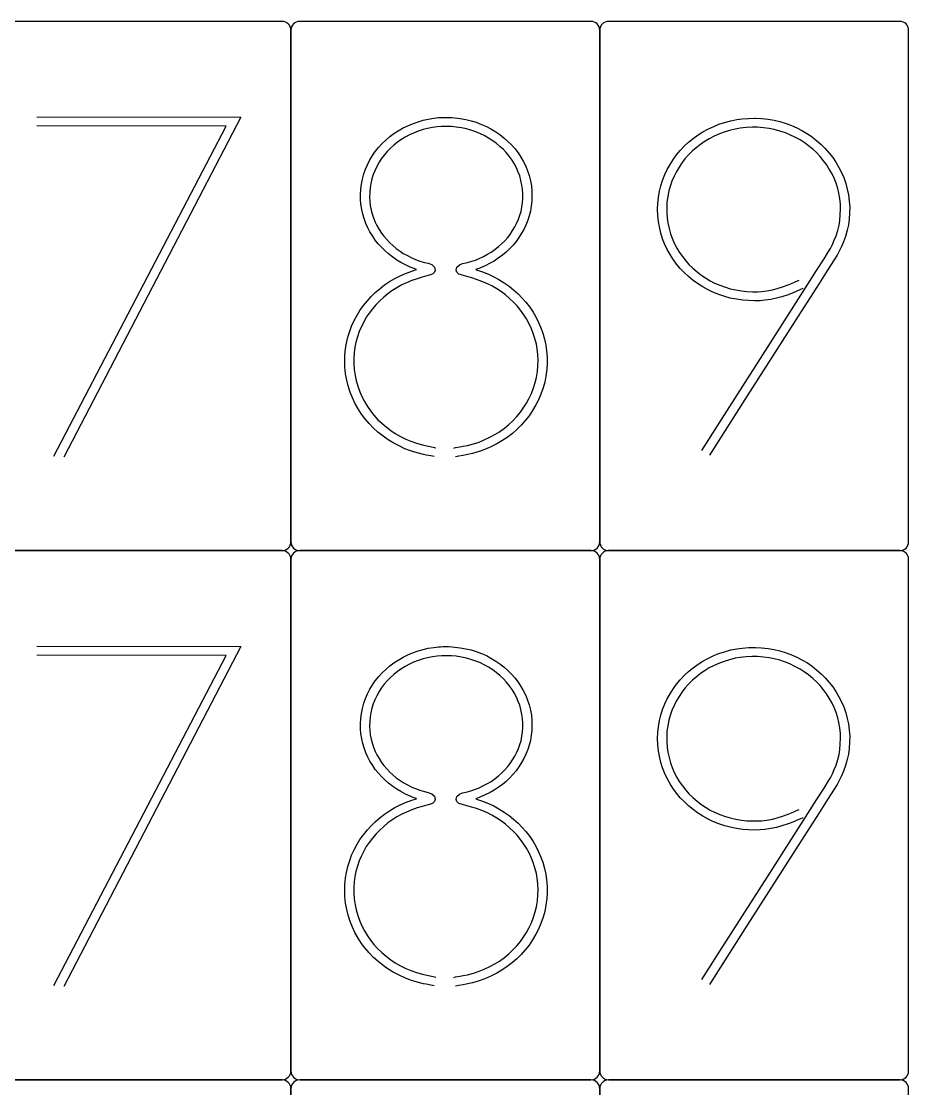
# Model space of a CAD drawing. Header units: millimetres. Extents: x -1 to 349, y -2 to 358.
# Drawn here: x 248.5 to 349, y 237 to 358 of the extents above; entities that cross this region are included whole.
import ezdxf

# ---------------------------------------------------------------- set-up
doc = ezdxf.new("R2010")
doc.units = ezdxf.units.MM

msp = doc.modelspace()

# ---------------------------------------------------------------- linework, layer by layer
for points in [[(278, 358), (245, 358)], [(279, 357), (279, 299)], [(279, 299), (279, 357)], [(313, 358), (280, 358)], [(314, 357), (314, 299)], [(314, 299), (314, 357)], [(348, 358), (315, 358)], [(349, 299), (349, 357)], [(250.22, 347.18), (273.35, 347.13)], [(271.66, 346.11), (250.22, 346.15)], [(252.16, 308.7), (271.66, 346.11)], [(273.35, 347.13), (253.27, 308.6)], [(291.72, 345.91), (292.24, 346.17)], [(292.24, 346.17), (292.78, 346.4)], [(292.78, 346.4), (293.41, 346.62)], [(293.41, 346.62), (293.98, 346.79)], [(293.98, 346.79), (294.55, 346.92)], [(294.55, 346.92), (295.19, 347.02)], [(295.19, 347.02), (295.74, 347.09)], [(296.06, 346.08), (295.59, 346.04)], [(295.74, 347.09), (295.97, 347.1)], [(295.97, 347.1), (296.22, 347.11)], [(296.63, 346.08), (296.06, 346.08)], [(296.22, 347.11), (296.49, 347.11)], [(296.49, 347.11), (296.87, 347.11)], [(297.22, 346.07), (296.63, 346.08)], [(296.87, 347.11), (297.24, 347.1)], [(297.73, 346.02), (297.22, 346.07)], [(297.24, 347.1), (297.57, 347.07)], [(297.57, 347.07), (298.17, 346.99)], [(298.17, 346.99), (298.84, 346.87)], [(298.84, 346.87), (299.43, 346.74)], [(299.43, 346.74), (300, 346.56)], [(300, 346.56), (300.61, 346.32)], [(300.61, 346.32), (301.15, 346.09)], [(301.15, 346.09), (301.66, 345.82)], [(326.26, 345.78), (326.91, 346.09)], [(326.91, 346.09), (327.51, 346.34)], [(327.51, 346.34), (328.15, 346.54)], [(328.15, 346.54), (328.87, 346.73)], [(328.87, 346.73), (329.52, 346.87)], [(329.52, 346.87), (330.15, 346.95)], [(330.15, 346.95), (330.85, 347)], [(330.85, 347), (331.52, 347.03)], [(331.52, 347.03), (331.56, 347.03)], [(331.56, 347.03), (331.61, 347.03)], [(331.61, 347.03), (331.65, 347.02)], [(331.65, 347.02), (332.33, 346.99)], [(332.33, 346.99), (333.08, 346.9)], [(333.08, 346.9), (333.75, 346.79)], [(333.75, 346.79), (334.4, 346.63)], [(334.4, 346.63), (335.11, 346.42)], [(335.11, 346.42), (335.73, 346.19)], [(335.73, 346.19), (336.32, 345.93)], [(289.75, 344.53), (290.23, 344.94)], [(290.23, 344.94), (290.68, 345.28)], [(290.68, 345.28), (291.16, 345.59)], [(291.16, 345.59), (291.72, 345.91)], [(291.95, 344.86), (291.47, 344.57)], [(292.45, 345.13), (291.95, 344.86)], [(292.89, 345.34), (292.45, 345.13)], [(293.43, 345.54), (292.89, 345.34)], [(293.99, 345.72), (293.43, 345.54)], [(294.47, 345.85), (293.99, 345.72)], [(295.04, 345.96), (294.47, 345.85)], [(295.59, 346.04), (295.04, 345.96)], [(298.33, 345.93), (297.73, 346.02)], [(298.91, 345.81), (298.33, 345.93)], [(299.4, 345.67), (298.91, 345.81)], [(299.95, 345.48), (299.4, 345.67)], [(300.48, 345.26), (299.95, 345.48)], [(300.92, 345.05), (300.48, 345.26)], [(301.41, 344.77), (300.92, 345.05)], [(301.66, 345.82), (302.21, 345.48)], [(302.21, 345.48), (302.69, 345.16)], [(302.69, 345.16), (303.13, 344.81)], [(324.57, 344.7), (325.15, 345.12)], [(325.15, 345.12), (325.68, 345.47)], [(325.68, 345.47), (326.26, 345.78)], [(326.97, 344.98), (326.4, 344.69)], [(327.56, 345.25), (326.97, 344.98)], [(328.08, 345.44), (327.56, 345.25)], [(328.71, 345.63), (328.08, 345.44)], [(329.36, 345.79), (328.71, 345.63)], [(329.92, 345.89), (329.36, 345.79)], [(330.59, 345.96), (329.92, 345.89)], [(331.28, 345.99), (330.59, 345.96)], [(331.86, 345.99), (331.28, 345.99)], [(332.54, 345.93), (331.86, 345.99)], [(333.21, 345.84), (332.54, 345.93)], [(333.77, 345.73), (333.21, 345.84)], [(334.4, 345.56), (333.77, 345.73)], [(335.03, 345.36), (334.4, 345.56)], [(335.55, 345.15), (335.03, 345.36)], [(336.12, 344.87), (335.55, 345.15)], [(336.69, 344.56), (336.12, 344.87)], [(336.32, 345.93), (336.96, 345.59)], [(336.96, 345.59), (337.53, 345.26)], [(337.53, 345.26), (338.05, 344.9)], [(338.05, 344.9), (338.61, 344.46)], [(288.57, 343.24), (288.96, 343.72)], [(288.96, 343.72), (289.33, 344.14)], [(289.33, 344.14), (289.75, 344.53)], [(290.65, 343.95), (290.24, 343.58)], [(291.08, 344.3), (290.65, 343.95)], [(291.47, 344.57), (291.08, 344.3)], [(301.88, 344.47), (301.41, 344.77)], [(302.27, 344.19), (301.88, 344.47)], [(302.69, 343.83), (302.27, 344.19)], [(303.09, 343.46), (302.69, 343.83)], [(303.13, 344.81), (303.6, 344.39)], [(303.6, 344.39), (304.01, 343.99)], [(304.01, 343.99), (304.37, 343.57)], [(323.12, 343.35), (323.61, 343.87)], [(323.61, 343.87), (324.06, 344.3)], [(324.06, 344.3), (324.57, 344.7)], [(324.91, 343.66), (324.51, 343.31)], [(325.41, 344.05), (324.91, 343.66)], [(325.93, 344.41), (325.41, 344.05)], [(326.4, 344.69), (325.93, 344.41)], [(337.15, 344.27), (336.69, 344.56)], [(337.65, 343.9), (337.15, 344.27)], [(338.15, 343.5), (337.65, 343.9)], [(338.61, 344.46), (339.1, 344.03)], [(339.1, 344.03), (339.53, 343.59)], [(287.96, 342.3), (288.25, 342.78)], [(288.25, 342.78), (288.57, 343.24)], [(289.57, 342.84), (289.24, 342.4)], [(289.91, 343.25), (289.57, 342.84)], [(290.24, 343.58), (289.91, 343.25)], [(303.41, 343.12), (303.09, 343.46)], [(303.74, 342.7), (303.41, 343.12)], [(304.06, 342.26), (303.74, 342.7)], [(304.37, 343.57), (304.75, 343.08)], [(304.75, 343.08), (305.06, 342.61)], [(305.06, 342.61), (305.34, 342.13)], [(322.34, 342.36), (322.7, 342.86)], [(322.7, 342.86), (323.12, 343.35)], [(324.07, 342.86), (323.65, 342.4)], [(324.51, 343.31), (324.07, 342.86)], [(338.55, 343.13), (338.15, 343.5)], [(338.96, 342.69), (338.55, 343.13)], [(339.37, 342.2), (338.96, 342.69)], [(339.53, 343.59), (340, 343.06)], [(340, 343.06), (340.4, 342.55)], [(340.4, 342.55), (340.75, 342.04)], [(287.27, 340.7), (287.45, 341.23)], [(287.45, 341.23), (287.68, 341.75)], [(287.68, 341.75), (287.96, 342.3)], [(288.73, 341.55), (288.5, 341.07)], [(288.99, 342.02), (288.73, 341.55)], [(289.24, 342.4), (288.99, 342.02)], [(304.31, 341.87), (304.06, 342.26)], [(304.55, 341.4), (304.31, 341.87)], [(304.77, 340.91), (304.55, 341.4)], [(305.34, 342.13), (305.61, 341.57)], [(305.61, 341.57), (305.82, 341.05)], [(321.64, 341.2), (321.96, 341.76)], [(321.96, 341.76), (322.34, 342.36)], [(322.98, 341.46), (322.66, 340.92)], [(323.33, 341.98), (322.98, 341.46)], [(323.65, 342.4), (323.33, 341.98)], [(339.69, 341.77), (339.37, 342.2)], [(340.01, 341.26), (339.69, 341.77)], [(340.32, 340.71), (340.01, 341.26)], [(340.75, 342.04), (341.1, 341.43)], [(341.1, 341.43), (341.4, 340.85)], [(286.99, 339.54), (287.1, 340.1)], [(287.1, 340.1), (287.27, 340.7)], [(288.17, 340.13), (288.05, 339.6)], [(288.33, 340.64), (288.17, 340.13)], [(288.5, 341.07), (288.33, 340.64)], [(304.93, 340.48), (304.77, 340.91)], [(305.07, 339.97), (304.93, 340.48)], [(305.82, 341.05), (305.99, 340.52)], [(305.99, 340.52), (306.14, 339.91)], [(321.12, 339.97), (321.38, 340.64)], [(321.38, 340.64), (321.64, 341.2)], [(322.42, 340.45), (322.18, 339.87)], [(322.66, 340.92), (322.42, 340.45)], [(340.55, 340.22), (340.32, 340.71)], [(340.77, 339.65), (340.55, 340.22)], [(341.4, 340.85), (341.64, 340.28)], [(341.64, 340.28), (341.87, 339.6)], [(286.89, 338.36), (286.92, 338.98)], [(286.92, 338.98), (286.99, 339.54)], [(287.97, 339.15), (287.93, 338.61)], [(288.05, 339.6), (287.97, 339.15)], [(305.19, 339.43), (305.07, 339.97)], [(305.25, 338.97), (305.19, 339.43)], [(305.29, 338.44), (305.25, 338.97)], [(306.14, 339.91), (306.25, 339.34)], [(306.25, 339.34), (306.3, 338.79)], [(320.77, 338.74), (320.92, 339.35)], [(320.92, 339.35), (321.12, 339.97)], [(321.97, 339.29), (321.83, 338.77)], [(322.18, 339.87), (321.97, 339.29)], [(340.97, 339.05), (340.77, 339.65)], [(341.1, 338.52), (340.97, 339.05)], [(341.87, 339.6), (342.05, 338.97)], [(342.05, 338.97), (342.17, 338.35)], [(286.89, 337.8), (286.89, 338.36)], [(286.94, 337.26), (286.89, 337.8)], [(287.93, 338.61), (287.91, 338.08)], [(287.91, 338.08), (287.93, 337.63)], [(287.93, 337.63), (288, 337.12)], [(305.26, 337.46), (305.29, 337.91)], [(305.29, 337.91), (305.29, 338.44)], [(306.31, 337.6), (306.24, 337.07)], [(306.3, 338.79), (306.32, 338.16)], [(306.32, 338.16), (306.31, 337.6)], [(320.58, 337.36), (320.65, 338.02)], [(320.65, 338.02), (320.77, 338.74)], [(321.71, 338.15), (321.62, 337.51)], [(321.83, 338.77), (321.71, 338.15)], [(341.2, 337.91), (341.1, 338.52)], [(341.27, 337.26), (341.2, 337.91)], [(342.17, 338.35), (342.27, 337.63)], [(342.27, 337.63), (342.32, 336.95)], [(287.03, 336.67), (286.94, 337.26)], [(287.14, 336.13), (287.03, 336.67)], [(288, 337.12), (288.09, 336.61)], [(288.09, 336.61), (288.2, 336.19)], [(304.96, 336.03), (305.08, 336.45)], [(305.08, 336.45), (305.18, 336.95)], [(305.18, 336.95), (305.26, 337.46)], [(306.14, 336.48), (306.01, 335.95)], [(306.24, 337.07), (306.14, 336.48)], [(320.56, 336.71), (320.58, 337.36)], [(320.58, 335.98), (320.56, 336.71)], [(321.62, 337.51), (321.59, 336.96)], [(321.59, 336.96), (321.6, 336.32)], [(341.26, 336.08), (341.29, 336.7)], [(341.29, 336.7), (341.27, 337.26)], [(342.32, 336.95), (342.31, 336.31)], [(287.3, 335.63), (287.14, 336.13)], [(287.5, 335.08), (287.3, 335.63)], [(288.2, 336.19), (288.36, 335.71)], [(288.36, 335.71), (288.55, 335.24)], [(288.55, 335.24), (288.74, 334.85)], [(304.58, 335.09), (304.78, 335.56)], [(304.78, 335.56), (304.96, 336.03)], [(305.85, 335.45), (305.63, 334.91)], [(306.01, 335.95), (305.85, 335.45)], [(320.64, 335.31), (320.58, 335.98)], [(320.76, 334.69), (320.64, 335.31)], [(321.6, 336.32), (321.64, 335.68)], [(321.64, 335.68), (321.72, 335.14)], [(341.11, 334.89), (341.2, 335.43)], [(341.2, 335.43), (341.26, 336.08)], [(342.25, 335.58), (342.17, 334.92)], [(342.31, 336.31), (342.25, 335.58)], [(287.72, 334.59), (287.5, 335.08)], [(287.96, 334.13), (287.72, 334.59)], [(288.27, 333.64), (287.96, 334.13)], [(288.74, 334.85), (288.99, 334.42)], [(288.99, 334.42), (289.27, 333.99)], [(289.27, 333.99), (289.53, 333.64)], [(303.84, 333.85), (304.12, 334.27)], [(304.12, 334.27), (304.39, 334.7)], [(304.39, 334.7), (304.58, 335.09)], [(305.15, 333.97), (304.83, 333.48)], [(305.4, 334.42), (305.15, 333.97)], [(305.63, 334.91), (305.4, 334.42)], [(320.93, 333.99), (320.76, 334.69)], [(321.12, 333.36), (320.93, 333.99)], [(321.72, 335.14), (321.85, 334.53)], [(321.85, 334.53), (322.02, 333.92)], [(340.77, 333.68), (340.96, 334.3)], [(340.96, 334.3), (341.11, 334.89)], [(342.03, 334.31), (341.83, 333.62)], [(342.17, 334.92), (342.03, 334.31)], [(288.57, 333.19), (288.27, 333.64)], [(288.9, 332.79), (288.57, 333.19)], [(289.29, 332.35), (288.9, 332.79)], [(289.53, 333.64), (289.86, 333.26)], [(289.86, 333.26), (290.22, 332.88)], [(290.22, 332.88), (290.54, 332.58)], [(302.53, 332.46), (302.86, 332.76)], [(302.86, 332.76), (303.23, 333.13)], [(303.23, 333.13), (303.57, 333.51)], [(303.57, 333.51), (303.84, 333.85)], [(304.52, 333.04), (304.18, 332.64)], [(304.83, 333.48), (304.52, 333.04)], [(321.35, 332.79), (321.12, 333.36)], [(321.65, 332.15), (321.35, 332.79)], [(322.02, 333.92), (322.2, 333.41)], [(322.2, 333.41), (322.45, 332.85)], [(322.45, 332.85), (322.73, 332.29)], [(340.36, 332.69), (340.58, 333.18)], [(340.58, 333.18), (340.77, 333.68)], [(341.62, 332.99), (341.39, 332.46)], [(341.83, 333.62), (341.62, 332.99)], [(289.68, 331.97), (289.29, 332.35)], [(290.07, 331.63), (289.68, 331.97)], [(290.54, 331.26), (290.07, 331.63)], [(290.54, 332.58), (290.94, 332.25)], [(290.94, 332.25), (291.37, 331.94)], [(291.37, 331.94), (291.74, 331.69)], [(291.74, 331.69), (292.2, 331.44)], [(300.83, 331.35), (301.3, 331.6)], [(301.3, 331.6), (301.69, 331.84)], [(301.69, 331.84), (302.12, 332.14)], [(302.12, 332.14), (302.53, 332.46)], [(303.38, 331.83), (302.98, 331.5)], [(303.77, 332.21), (303.38, 331.83)], [(304.18, 332.64), (303.77, 332.21)], [(321.96, 331.57), (321.65, 332.15)], [(322.29, 331.06), (321.96, 331.57)], [(322.73, 332.29), (323.01, 331.83)], [(323.01, 331.83), (323.36, 331.33)], [(339.41, 331.07), (339.93, 331.9)], [(339.93, 331.9), (340.13, 332.24)], [(340.13, 332.24), (340.36, 332.69)], [(341.13, 331.93), (340.9, 331.5)], [(341.39, 332.46), (341.13, 331.93)], [(291, 330.94), (290.54, 331.26)], [(291.45, 330.67), (291, 330.94)], [(291.99, 330.39), (291.45, 330.67)], [(292.5, 330.15), (291.99, 330.39)], [(292.2, 331.44), (292.69, 331.19)], [(292.69, 331.19), (293.12, 331.01)], [(293.12, 331.01), (293.63, 330.83)], [(293.63, 330.83), (294.16, 330.67)], [(294.16, 330.67), (294.57, 330.57)], [(294.57, 330.57), (294.96, 330.43)], [(294.96, 330.43), (295.28, 330.15)], [(297.79, 330.13), (298.1, 330.4)], [(298.1, 330.4), (298.45, 330.53)], [(298.45, 330.53), (298.85, 330.62)], [(298.85, 330.62), (299.39, 330.77)], [(299.39, 330.77), (299.91, 330.94)], [(299.91, 330.94), (300.34, 331.11)], [(300.34, 331.11), (300.83, 331.35)], [(301.57, 330.57), (301.02, 330.3)], [(302.03, 330.83), (301.57, 330.57)], [(302.5, 331.14), (302.03, 330.83)], [(302.98, 331.5), (302.5, 331.14)], [(322.71, 330.49), (322.29, 331.06)], [(323.12, 329.98), (322.71, 330.49)], [(323.36, 331.33), (323.75, 330.84)], [(323.75, 330.84), (324.1, 330.44)], [(324.1, 330.44), (324.55, 330.01)], [(338.56, 329.74), (339.41, 331.07)], [(340.55, 330.95), (339.81, 329.8)], [(340.9, 331.5), (340.55, 330.95)], [(290.8, 328.86), (291.37, 329.16)], [(291.37, 329.16), (291.99, 329.43)], [(291.99, 329.43), (292.69, 329.69)], [(292.73, 330.05), (292.5, 330.15)], [(292.69, 329.69), (293.24, 329.87)], [(292.96, 329.97), (292.73, 330.05)], [(293.21, 329.88), (292.96, 329.97)], [(293.24, 329.87), (293.21, 329.88)], [(294.4, 329.14), (293.88, 328.98)], [(294.81, 329.26), (294.4, 329.14)], [(295.1, 329.37), (294.81, 329.26)], [(295.29, 329.57), (295.1, 329.37)], [(295.28, 330.15), (295.36, 329.79)], [(295.36, 329.79), (295.29, 329.57)], [(297.73, 329.79), (297.79, 330.13)], [(297.8, 329.57), (297.73, 329.79)], [(298.04, 329.34), (297.8, 329.57)], [(298.45, 329.21), (298.04, 329.34)], [(298.94, 329.08), (298.45, 329.21)], [(300.15, 329.93), (299.96, 329.87)], [(299.96, 329.87), (300, 329.84)], [(300, 329.84), (300.07, 329.82)], [(300.07, 329.82), (300.14, 329.8)], [(300.14, 329.8), (300.7, 329.61)], [(300.32, 329.99), (300.15, 329.93)], [(300.5, 330.07), (300.32, 329.99)], [(301.02, 330.3), (300.5, 330.07)], [(300.7, 329.61), (301.39, 329.33)], [(301.39, 329.33), (302.01, 329.05)], [(323.55, 329.54), (323.12, 329.98)], [(324.07, 329.06), (323.55, 329.54)], [(324.55, 330.01), (325.03, 329.59)], [(325.03, 329.59), (325.45, 329.26)], [(325.45, 329.26), (325.98, 328.91)], [(337.58, 328.21), (338.56, 329.74)], [(339.81, 329.8), (338.85, 328.28)], [(289.11, 327.73), (289.61, 328.11)], [(289.61, 328.11), (290.17, 328.49)], [(290.17, 328.49), (290.8, 328.86)], [(291.57, 328.11), (291.02, 327.8)], [(292.09, 328.36), (291.57, 328.11)], [(292.71, 328.61), (292.09, 328.36)], [(293.33, 328.82), (292.71, 328.61)], [(293.88, 328.98), (293.33, 328.82)], [(299.5, 328.92), (298.94, 329.08)], [(300.04, 328.75), (299.5, 328.92)], [(300.65, 328.52), (300.04, 328.75)], [(301.27, 328.26), (300.65, 328.52)], [(301.77, 328.01), (301.27, 328.26)], [(302.32, 327.68), (301.77, 328.01)], [(302.01, 329.05), (302.56, 328.74)], [(302.56, 328.74), (303.18, 328.35)], [(303.18, 328.35), (303.73, 327.97)], [(303.73, 327.97), (304.22, 327.57)], [(324.57, 328.63), (324.07, 329.06)], [(325.07, 328.27), (324.57, 328.63)], [(325.68, 327.89), (325.07, 328.27)], [(325.98, 328.91), (326.53, 328.58)], [(326.53, 328.58), (327.02, 328.33)], [(327.02, 328.33), (327.61, 328.08)], [(327.61, 328.08), (328.23, 327.85)], [(333.33, 321.55), (337.58, 328.21)], [(334.72, 327.89), (335.35, 328.11)], [(335.35, 328.11), (335.73, 328.28)], [(335.73, 328.28), (336.07, 328.43)], [(336.07, 328.43), (336.47, 328.61)], [(336.47, 328.61), (336.61, 328.64)], [(338.85, 328.28), (336.48, 324.56)], [(287.67, 326.33), (288.09, 326.79)], [(288.09, 326.79), (288.57, 327.25)], [(288.57, 327.25), (289.11, 327.73)], [(289.52, 326.72), (289.03, 326.28)], [(290, 327.12), (289.52, 326.72)], [(290.46, 327.45), (290, 327.12)], [(291.02, 327.8), (290.46, 327.45)], [(302.87, 327.32), (302.32, 327.68)], [(303.32, 326.99), (302.87, 327.32)], [(303.79, 326.58), (303.32, 326.99)], [(304.22, 327.57), (304.75, 327.09)], [(304.75, 327.09), (305.22, 326.62)], [(326.27, 327.56), (325.68, 327.89)], [(326.83, 327.29), (326.27, 327.56)], [(327.51, 327.02), (326.83, 327.29)], [(328.16, 326.79), (327.51, 327.02)], [(328.78, 326.63), (328.16, 326.79)], [(328.23, 327.85), (328.77, 327.69)], [(328.77, 327.69), (329.41, 327.55)], [(329.41, 327.55), (330.08, 327.44)], [(330.08, 327.44), (330.66, 327.38)], [(330.66, 327.38), (331.29, 327.35)], [(331.29, 327.35), (331.9, 327.35)], [(331.9, 327.35), (332.38, 327.38)], [(332.38, 327.38), (332.95, 327.45)], [(332.95, 327.45), (333.56, 327.57)], [(333.56, 327.57), (334.11, 327.7)], [(334.64, 326.78), (334.03, 326.61)], [(334.11, 327.7), (334.72, 327.89)], [(335.34, 327.01), (334.64, 326.78)], [(335.98, 327.26), (335.34, 327.01)], [(336.26, 327.39), (335.98, 327.26)], [(336.67, 327.57), (336.26, 327.39)], [(337, 327.72), (336.67, 327.57)], [(286.83, 325.23), (287.22, 325.77)], [(287.22, 325.77), (287.67, 326.33)], [(288.65, 325.89), (288.25, 325.41)], [(289.03, 326.28), (288.65, 325.89)], [(304.27, 326.13), (303.79, 326.58)], [(304.64, 325.73), (304.27, 326.13)], [(305.03, 325.25), (304.64, 325.73)], [(305.22, 326.62), (305.63, 326.15)], [(305.63, 326.15), (306.06, 325.58)], [(306.06, 325.58), (306.44, 325.03)], [(329.51, 326.49), (328.78, 326.63)], [(330.22, 326.38), (329.51, 326.49)], [(330.86, 326.34), (330.22, 326.38)], [(331.55, 326.32), (330.86, 326.34)], [(332.17, 326.33), (331.55, 326.32)], [(332.71, 326.38), (332.17, 326.33)], [(333.38, 326.48), (332.71, 326.38)], [(334.03, 326.61), (333.38, 326.48)], [(286.17, 324.07), (286.51, 324.7)], [(286.51, 324.7), (286.83, 325.23)], [(287.55, 324.45), (287.25, 323.91)], [(287.86, 324.9), (287.55, 324.45)], [(288.25, 325.41), (287.86, 324.9)], [(305.41, 324.73), (305.03, 325.25)], [(305.7, 324.27), (305.41, 324.73)], [(306.44, 325.03), (306.75, 324.5)], [(306.75, 324.5), (307.07, 323.86)], [(336.48, 324.56), (330.72, 315.53)], [(285.67, 322.88), (285.89, 323.46)], [(285.89, 323.46), (286.17, 324.07)], [(286.96, 323.33), (286.75, 322.83)], [(287.25, 323.91), (286.96, 323.33)], [(305.99, 323.72), (305.7, 324.27)], [(306.27, 323.14), (305.99, 323.72)], [(306.47, 322.63), (306.27, 323.14)], [(307.07, 323.86), (307.34, 323.25)], [(307.34, 323.25), (307.55, 322.66)], [(285.3, 321.52), (285.46, 322.18)], [(285.46, 322.18), (285.67, 322.88)], [(286.55, 322.24), (286.38, 321.61)], [(286.75, 322.83), (286.55, 322.24)], [(306.66, 322.04), (306.47, 322.63)], [(306.82, 321.41), (306.66, 322.04)], [(307.55, 322.66), (307.74, 321.96)], [(307.74, 321.96), (307.89, 321.3)], [(285.13, 320.15), (285.2, 320.89)], [(285.2, 320.89), (285.3, 321.52)], [(286.26, 321.07), (286.18, 320.43)], [(286.38, 321.61), (286.26, 321.07)], [(306.92, 320.86), (306.82, 321.41)], [(306.98, 320.22), (306.92, 320.86)], [(307.89, 321.3), (307.98, 320.66)], [(307.98, 320.66), (308.03, 319.92)], [(327.61, 312.57), (333.33, 321.55)], [(285.1, 319.45), (285.13, 320.15)], [(285.13, 318.78), (285.1, 319.45)], [(286.18, 320.43), (286.14, 319.76)], [(286.14, 319.76), (286.14, 319.18)], [(307.01, 319.55), (306.98, 320.22)], [(307, 318.96), (307.01, 319.55)], [(308.03, 319.92), (308.04, 319.21)], [(285.21, 318.02), (285.13, 318.78)], [(286.14, 319.18), (286.19, 318.52)], [(286.19, 318.52), (286.28, 317.84)], [(306.83, 317.63), (306.93, 318.31)], [(306.93, 318.31), (307, 318.96)], [(308, 318.55), (307.9, 317.79)], [(308.04, 319.21), (308, 318.55)], [(285.33, 317.32), (285.21, 318.02)], [(285.49, 316.68), (285.33, 317.32)], [(286.28, 317.84), (286.4, 317.27)], [(286.4, 317.27), (286.58, 316.64)], [(306.5, 316.44), (306.7, 317.06)], [(306.7, 317.06), (306.83, 317.63)], [(307.77, 317.09), (307.59, 316.45)], [(307.9, 317.79), (307.77, 317.09)], [(285.72, 315.96), (285.49, 316.68)], [(285.98, 315.3), (285.72, 315.96)], [(286.58, 316.64), (286.81, 316)], [(286.81, 316), (287.03, 315.47)], [(306.26, 315.81), (306.5, 316.44)], [(307.59, 316.45), (307.34, 315.74)], [(286.26, 314.72), (285.98, 315.3)], [(286.63, 314.07), (286.26, 314.72)], [(287.03, 315.47), (287.34, 314.9)], [(287.34, 314.9), (287.68, 314.32)], [(305.34, 314.15), (305.71, 314.72)], [(305.71, 314.72), (306.02, 315.28)], [(306.02, 315.28), (306.26, 315.81)], [(307.07, 315.09), (306.77, 314.51)], [(307.34, 315.74), (307.07, 315.09)], [(330.72, 315.53), (326.44, 308.81)], [(287.01, 313.47), (286.63, 314.07)], [(287.4, 312.96), (287.01, 313.47)], [(287.68, 314.32), (288.01, 313.85)], [(288.01, 313.85), (288.42, 313.35)], [(304.59, 313.19), (305.01, 313.68)], [(305.01, 313.68), (305.34, 314.15)], [(306.39, 313.87), (306, 313.28)], [(306.77, 314.51), (306.39, 313.87)], [(287.89, 312.39), (287.4, 312.96)], [(288.38, 311.88), (287.89, 312.39)], [(288.42, 313.35), (288.87, 312.84)], [(288.87, 312.84), (289.29, 312.44)], [(289.29, 312.44), (289.79, 312.02)], [(303.19, 311.88), (303.7, 312.29)], [(303.7, 312.29), (304.12, 312.69)], [(304.12, 312.69), (304.59, 313.19)], [(305.1, 312.22), (304.6, 311.72)], [(305.6, 312.78), (305.1, 312.22)], [(306, 313.28), (305.6, 312.78)], [(325.58, 309.36), (327.61, 312.57)], [(288.86, 311.44), (288.38, 311.88)], [(289.45, 310.97), (288.86, 311.44)], [(290.03, 310.56), (289.45, 310.97)], [(289.79, 312.02), (290.34, 311.6)], [(290.34, 311.6), (290.83, 311.27)], [(290.83, 311.27), (291.41, 310.94)], [(301.55, 310.84), (302.13, 311.16)], [(302.13, 311.16), (302.63, 311.47)], [(302.63, 311.47), (303.19, 311.88)], [(304.1, 311.29), (303.5, 310.83)], [(304.6, 311.72), (304.1, 311.29)], [(290.6, 310.22), (290.03, 310.56)], [(291.27, 309.86), (290.6, 310.22)], [(291.93, 309.55), (291.27, 309.86)], [(291.41, 310.94), (292.04, 310.63)], [(292.04, 310.63), (292.59, 310.39)], [(292.59, 310.39), (293.23, 310.17)], [(293.23, 310.17), (293.93, 309.98)], [(293.93, 309.98), (294.41, 309.87)], [(294.41, 309.87), (294.78, 309.79)], [(294.78, 309.79), (295.28, 309.69)], [(298.13, 309.76), (298.51, 309.82)], [(298.51, 309.82), (299, 309.92)], [(299, 309.92), (299.7, 310.11)], [(299.7, 310.11), (300.35, 310.31)], [(300.35, 310.31), (300.91, 310.54)], [(300.91, 310.54), (301.55, 310.84)], [(302.34, 310.1), (301.65, 309.75)], [(302.91, 310.43), (302.34, 310.1)], [(303.5, 310.83), (302.91, 310.43)], [(292.56, 309.31), (291.93, 309.55)], [(293.31, 309.08), (292.56, 309.31)], [(294.04, 308.89), (293.31, 309.08)], [(294.35, 308.83), (294.04, 308.89)], [(294.85, 308.73), (294.35, 308.83)], [(295.22, 308.65), (294.85, 308.73)], [(295.28, 309.69), (295.44, 309.64)], [(297.47, 309.62), (297.64, 309.67)], [(297.64, 309.67), (298.13, 309.76)], [(298.05, 308.69), (297.67, 308.63)], [(298.54, 308.78), (298.05, 308.69)], [(298.86, 308.84), (298.54, 308.78)], [(299.59, 309.01), (298.86, 308.84)], [(300.35, 309.23), (299.59, 309.01)], [(300.99, 309.46), (300.35, 309.23)], [(301.65, 309.75), (300.99, 309.46)], [(278, 298), (245, 298)], [(245, 298), (278, 298)], [(313, 298), (280, 298)], [(280, 298), (313, 298)], [(348, 298), (315, 298)], [(315, 298), (348, 298)], [(279, 297), (279, 239)], [(279, 239), (279, 297)], [(314, 297), (314, 239)], [(314, 239), (314, 297)], [(349, 239), (349, 297)], [(250.22, 287.18), (273.35, 287.13)], [(273.35, 287.13), (253.27, 248.6)], [(293.41, 286.62), (293.98, 286.79)], [(293.98, 286.79), (294.55, 286.92)], [(294.55, 286.92), (295.19, 287.02)], [(295.19, 287.02), (295.74, 287.09)], [(295.74, 287.09), (295.97, 287.1)], [(295.97, 287.1), (296.22, 287.11)], [(296.22, 287.11), (296.49, 287.11)], [(296.49, 287.11), (296.87, 287.11)], [(296.87, 287.11), (297.24, 287.1)], [(297.24, 287.1), (297.57, 287.07)], [(297.57, 287.07), (298.17, 286.99)], [(298.17, 286.99), (298.84, 286.87)], [(298.84, 286.87), (299.43, 286.74)], [(328.87, 286.73), (329.52, 286.87)], [(329.52, 286.87), (330.15, 286.95)], [(330.15, 286.95), (330.85, 287)], [(330.85, 287), (331.52, 287.03)], [(331.52, 287.03), (331.56, 287.03)], [(331.56, 287.03), (331.61, 287.03)], [(331.61, 287.03), (331.65, 287.02)], [(331.65, 287.02), (332.33, 286.99)], [(332.33, 286.99), (333.08, 286.9)], [(333.08, 286.9), (333.75, 286.79)], [(333.75, 286.79), (334.4, 286.63)], [(271.66, 286.11), (250.22, 286.15)], [(252.16, 248.7), (271.66, 286.11)], [(290.68, 285.28), (291.16, 285.59)], [(291.16, 285.59), (291.72, 285.91)], [(291.72, 285.91), (292.24, 286.17)], [(292.24, 286.17), (292.78, 286.4)], [(292.78, 286.4), (293.41, 286.62)], [(293.99, 285.72), (293.43, 285.54)], [(294.47, 285.85), (293.99, 285.72)], [(295.04, 285.96), (294.47, 285.85)], [(295.59, 286.04), (295.04, 285.96)], [(296.06, 286.08), (295.59, 286.04)], [(296.63, 286.08), (296.06, 286.08)], [(297.22, 286.07), (296.63, 286.08)], [(297.73, 286.02), (297.22, 286.07)], [(298.33, 285.93), (297.73, 286.02)], [(298.91, 285.81), (298.33, 285.93)], [(299.4, 285.67), (298.91, 285.81)], [(299.95, 285.48), (299.4, 285.67)], [(299.43, 286.74), (300, 286.56)], [(300, 286.56), (300.61, 286.32)], [(300.61, 286.32), (301.15, 286.09)], [(301.15, 286.09), (301.66, 285.82)], [(301.66, 285.82), (302.21, 285.48)], [(325.68, 285.47), (326.26, 285.78)], [(326.26, 285.78), (326.91, 286.09)], [(326.91, 286.09), (327.51, 286.34)], [(327.51, 286.34), (328.15, 286.54)], [(328.71, 285.63), (328.08, 285.44)], [(328.15, 286.54), (328.87, 286.73)], [(329.36, 285.79), (328.71, 285.63)], [(329.92, 285.89), (329.36, 285.79)], [(330.59, 285.96), (329.92, 285.89)], [(331.28, 285.99), (330.59, 285.96)], [(331.86, 285.99), (331.28, 285.99)], [(332.54, 285.93), (331.86, 285.99)], [(333.21, 285.84), (332.54, 285.93)], [(333.77, 285.73), (333.21, 285.84)], [(334.4, 285.56), (333.77, 285.73)], [(334.4, 286.63), (335.11, 286.42)], [(335.03, 285.36), (334.4, 285.56)], [(335.11, 286.42), (335.73, 286.19)], [(335.73, 286.19), (336.32, 285.93)], [(336.32, 285.93), (336.96, 285.59)], [(336.96, 285.59), (337.53, 285.26)], [(289.33, 284.14), (289.75, 284.53)], [(289.75, 284.53), (290.23, 284.94)], [(290.23, 284.94), (290.68, 285.28)], [(291.47, 284.57), (291.08, 284.3)], [(291.95, 284.86), (291.47, 284.57)], [(292.45, 285.13), (291.95, 284.86)], [(292.89, 285.34), (292.45, 285.13)], [(293.43, 285.54), (292.89, 285.34)], [(300.48, 285.26), (299.95, 285.48)], [(300.92, 285.05), (300.48, 285.26)], [(301.41, 284.77), (300.92, 285.05)], [(301.88, 284.47), (301.41, 284.77)], [(302.27, 284.19), (301.88, 284.47)], [(302.21, 285.48), (302.69, 285.16)], [(302.69, 285.16), (303.13, 284.81)], [(303.13, 284.81), (303.6, 284.39)], [(303.6, 284.39), (304.01, 283.99)], [(324.06, 284.3), (324.57, 284.7)], [(324.57, 284.7), (325.15, 285.12)], [(325.15, 285.12), (325.68, 285.47)], [(325.93, 284.41), (325.41, 284.05)], [(326.4, 284.69), (325.93, 284.41)], [(326.97, 284.98), (326.4, 284.69)], [(327.56, 285.25), (326.97, 284.98)], [(328.08, 285.44), (327.56, 285.25)], [(335.55, 285.15), (335.03, 285.36)], [(336.12, 284.87), (335.55, 285.15)], [(336.69, 284.56), (336.12, 284.87)], [(337.15, 284.27), (336.69, 284.56)], [(337.53, 285.26), (338.05, 284.9)], [(338.05, 284.9), (338.61, 284.46)], [(338.61, 284.46), (339.1, 284.03)], [(288.25, 282.78), (288.57, 283.24)], [(288.57, 283.24), (288.96, 283.72)], [(288.96, 283.72), (289.33, 284.14)], [(289.91, 283.25), (289.57, 282.84)], [(290.24, 283.58), (289.91, 283.25)], [(290.65, 283.95), (290.24, 283.58)], [(291.08, 284.3), (290.65, 283.95)], [(302.69, 283.83), (302.27, 284.19)], [(303.09, 283.46), (302.69, 283.83)], [(303.41, 283.12), (303.09, 283.46)], [(304.01, 283.99), (304.37, 283.57)], [(304.37, 283.57), (304.75, 283.08)], [(322.7, 282.86), (323.12, 283.35)], [(323.12, 283.35), (323.61, 283.87)], [(323.61, 283.87), (324.06, 284.3)], [(324.51, 283.31), (324.07, 282.86)], [(324.91, 283.66), (324.51, 283.31)], [(325.41, 284.05), (324.91, 283.66)], [(337.65, 283.9), (337.15, 284.27)], [(338.15, 283.5), (337.65, 283.9)], [(338.55, 283.13), (338.15, 283.5)], [(339.1, 284.03), (339.53, 283.59)], [(339.53, 283.59), (340, 283.06)], [(287.68, 281.75), (287.96, 282.3)], [(287.96, 282.3), (288.25, 282.78)], [(288.99, 282.02), (288.73, 281.55)], [(289.24, 282.4), (288.99, 282.02)], [(289.57, 282.84), (289.24, 282.4)], [(303.74, 282.7), (303.41, 283.12)], [(304.06, 282.26), (303.74, 282.7)], [(304.31, 281.87), (304.06, 282.26)], [(304.75, 283.08), (305.06, 282.61)], [(305.06, 282.61), (305.34, 282.13)], [(305.34, 282.13), (305.61, 281.57)], [(321.96, 281.76), (322.34, 282.36)], [(322.34, 282.36), (322.7, 282.86)], [(323.33, 281.98), (322.98, 281.46)], [(323.65, 282.4), (323.33, 281.98)], [(324.07, 282.86), (323.65, 282.4)], [(338.96, 282.69), (338.55, 283.13)], [(339.37, 282.2), (338.96, 282.69)], [(339.69, 281.77), (339.37, 282.2)], [(340, 283.06), (340.4, 282.55)], [(340.4, 282.55), (340.75, 282.04)], [(340.75, 282.04), (341.1, 281.43)], [(287.27, 280.7), (287.45, 281.23)], [(287.45, 281.23), (287.68, 281.75)], [(288.5, 281.07), (288.33, 280.64)], [(288.73, 281.55), (288.5, 281.07)], [(304.55, 281.4), (304.31, 281.87)], [(304.77, 280.91), (304.55, 281.4)], [(304.93, 280.48), (304.77, 280.91)], [(305.61, 281.57), (305.82, 281.05)], [(305.82, 281.05), (305.99, 280.52)], [(321.38, 280.64), (321.64, 281.2)], [(321.64, 281.2), (321.96, 281.76)], [(322.66, 280.92), (322.42, 280.45)], [(322.98, 281.46), (322.66, 280.92)], [(340.01, 281.26), (339.69, 281.77)], [(340.32, 280.71), (340.01, 281.26)], [(341.1, 281.43), (341.4, 280.85)], [(341.4, 280.85), (341.64, 280.28)], [(286.92, 278.98), (286.99, 279.54)], [(286.99, 279.54), (287.1, 280.1)], [(287.1, 280.1), (287.27, 280.7)], [(288.05, 279.6), (287.97, 279.15)], [(288.17, 280.13), (288.05, 279.6)], [(288.33, 280.64), (288.17, 280.13)], [(305.07, 279.97), (304.93, 280.48)], [(305.19, 279.43), (305.07, 279.97)], [(305.99, 280.52), (306.14, 279.91)], [(306.14, 279.91), (306.25, 279.34)], [(320.92, 279.35), (321.12, 279.97)], [(321.12, 279.97), (321.38, 280.64)], [(322.18, 279.87), (321.97, 279.29)], [(322.42, 280.45), (322.18, 279.87)], [(340.55, 280.22), (340.32, 280.71)], [(340.77, 279.65), (340.55, 280.22)], [(340.97, 279.05), (340.77, 279.65)], [(341.64, 280.28), (341.87, 279.6)], [(341.87, 279.6), (342.05, 278.97)], [(286.89, 278.36), (286.92, 278.98)], [(286.89, 277.8), (286.89, 278.36)], [(287.93, 278.61), (287.91, 278.08)], [(287.97, 279.15), (287.93, 278.61)], [(305.25, 278.97), (305.19, 279.43)], [(305.29, 278.44), (305.25, 278.97)], [(305.29, 277.91), (305.29, 278.44)], [(306.25, 279.34), (306.3, 278.79)], [(306.3, 278.79), (306.32, 278.16)], [(320.65, 278.02), (320.77, 278.74)], [(320.77, 278.74), (320.92, 279.35)], [(321.83, 278.77), (321.71, 278.15)], [(321.97, 279.29), (321.83, 278.77)], [(341.1, 278.52), (340.97, 279.05)], [(341.2, 277.91), (341.1, 278.52)], [(342.05, 278.97), (342.17, 278.35)], [(342.17, 278.35), (342.27, 277.63)], [(286.94, 277.26), (286.89, 277.8)], [(287.03, 276.67), (286.94, 277.26)], [(287.91, 278.08), (287.93, 277.63)], [(287.93, 277.63), (288, 277.12)], [(288, 277.12), (288.09, 276.61)], [(305.18, 276.95), (305.26, 277.46)], [(305.26, 277.46), (305.29, 277.91)], [(306.31, 277.6), (306.24, 277.07)], [(306.32, 278.16), (306.31, 277.6)], [(320.56, 276.71), (320.58, 277.36)], [(320.58, 277.36), (320.65, 278.02)], [(321.62, 277.51), (321.59, 276.96)], [(321.71, 278.15), (321.62, 277.51)], [(341.27, 277.26), (341.2, 277.91)], [(341.29, 276.7), (341.27, 277.26)], [(342.27, 277.63), (342.32, 276.95)], [(287.14, 276.13), (287.03, 276.67)], [(287.3, 275.63), (287.14, 276.13)], [(288.09, 276.61), (288.2, 276.19)], [(288.2, 276.19), (288.36, 275.71)], [(304.78, 275.56), (304.96, 276.03)], [(304.96, 276.03), (305.08, 276.45)], [(305.08, 276.45), (305.18, 276.95)], [(306.01, 275.95), (305.85, 275.45)], [(306.14, 276.48), (306.01, 275.95)], [(306.24, 277.07), (306.14, 276.48)], [(320.58, 275.98), (320.56, 276.71)], [(320.64, 275.31), (320.58, 275.98)], [(321.59, 276.96), (321.6, 276.32)], [(321.6, 276.32), (321.64, 275.68)], [(341.2, 275.43), (341.26, 276.08)], [(341.26, 276.08), (341.29, 276.7)], [(342.31, 276.31), (342.25, 275.58)], [(342.32, 276.95), (342.31, 276.31)], [(287.5, 275.08), (287.3, 275.63)], [(287.72, 274.59), (287.5, 275.08)], [(288.36, 275.71), (288.55, 275.24)], [(288.55, 275.24), (288.74, 274.85)], [(288.74, 274.85), (288.99, 274.42)], [(304.12, 274.27), (304.39, 274.7)], [(304.39, 274.7), (304.58, 275.09)], [(304.58, 275.09), (304.78, 275.56)], [(305.63, 274.91), (305.4, 274.42)], [(305.85, 275.45), (305.63, 274.91)], [(320.76, 274.69), (320.64, 275.31)], [(320.93, 273.99), (320.76, 274.69)], [(321.64, 275.68), (321.72, 275.14)], [(321.72, 275.14), (321.85, 274.53)], [(340.96, 274.3), (341.11, 274.89)], [(341.11, 274.89), (341.2, 275.43)], [(342.17, 274.92), (342.03, 274.31)], [(342.25, 275.58), (342.17, 274.92)], [(287.96, 274.13), (287.72, 274.59)], [(288.27, 273.64), (287.96, 274.13)], [(288.57, 273.19), (288.27, 273.64)], [(288.99, 274.42), (289.27, 273.99)], [(289.27, 273.99), (289.53, 273.64)], [(289.53, 273.64), (289.86, 273.26)], [(303.23, 273.13), (303.57, 273.51)], [(303.57, 273.51), (303.84, 273.85)], [(303.84, 273.85), (304.12, 274.27)], [(304.83, 273.48), (304.52, 273.04)], [(305.15, 273.97), (304.83, 273.48)], [(305.4, 274.42), (305.15, 273.97)], [(321.12, 273.36), (320.93, 273.99)], [(321.85, 274.53), (322.02, 273.92)], [(322.02, 273.92), (322.2, 273.41)], [(340.58, 273.18), (340.77, 273.68)], [(340.77, 273.68), (340.96, 274.3)], [(341.83, 273.62), (341.62, 272.99)], [(342.03, 274.31), (341.83, 273.62)], [(288.9, 272.79), (288.57, 273.19)], [(289.29, 272.35), (288.9, 272.79)], [(289.68, 271.97), (289.29, 272.35)], [(289.86, 273.26), (290.22, 272.88)], [(290.22, 272.88), (290.54, 272.58)], [(290.54, 272.58), (290.94, 272.25)], [(290.94, 272.25), (291.37, 271.94)], [(302.12, 272.14), (302.53, 272.46)], [(302.53, 272.46), (302.86, 272.76)], [(302.86, 272.76), (303.23, 273.13)], [(304.18, 272.64), (303.77, 272.21)], [(304.52, 273.04), (304.18, 272.64)], [(321.35, 272.79), (321.12, 273.36)], [(321.65, 272.15), (321.35, 272.79)], [(322.2, 273.41), (322.45, 272.85)], [(322.45, 272.85), (322.73, 272.29)], [(322.73, 272.29), (323.01, 271.83)], [(340.13, 272.24), (340.36, 272.69)], [(340.36, 272.69), (340.58, 273.18)], [(341.39, 272.46), (341.13, 271.93)], [(341.62, 272.99), (341.39, 272.46)], [(290.07, 271.63), (289.68, 271.97)], [(290.54, 271.26), (290.07, 271.63)], [(291, 270.94), (290.54, 271.26)], [(291.37, 271.94), (291.74, 271.69)], [(291.74, 271.69), (292.2, 271.44)], [(292.2, 271.44), (292.69, 271.19)], [(292.69, 271.19), (293.12, 271.01)], [(299.91, 270.94), (300.34, 271.11)], [(300.34, 271.11), (300.83, 271.35)], [(300.83, 271.35), (301.3, 271.6)], [(301.3, 271.6), (301.69, 271.84)], [(301.69, 271.84), (302.12, 272.14)], [(302.5, 271.14), (302.03, 270.83)], [(302.98, 271.5), (302.5, 271.14)], [(303.38, 271.83), (302.98, 271.5)], [(303.77, 272.21), (303.38, 271.83)], [(321.96, 271.57), (321.65, 272.15)], [(322.29, 271.06), (321.96, 271.57)], [(322.71, 270.49), (322.29, 271.06)], [(323.01, 271.83), (323.36, 271.33)], [(323.36, 271.33), (323.75, 270.84)], [(338.56, 269.74), (339.41, 271.07)], [(339.41, 271.07), (339.93, 271.9)], [(339.93, 271.9), (340.13, 272.24)], [(340.9, 271.5), (340.55, 270.95)], [(341.13, 271.93), (340.9, 271.5)], [(291.45, 270.67), (291, 270.94)], [(291.99, 270.39), (291.45, 270.67)], [(292.5, 270.15), (291.99, 270.39)], [(292.73, 270.05), (292.5, 270.15)], [(292.69, 269.69), (293.24, 269.87)], [(292.96, 269.97), (292.73, 270.05)], [(293.21, 269.88), (292.96, 269.97)], [(293.12, 271.01), (293.63, 270.83)], [(293.24, 269.87), (293.21, 269.88)], [(293.63, 270.83), (294.16, 270.67)], [(294.16, 270.67), (294.57, 270.57)], [(294.57, 270.57), (294.96, 270.43)], [(294.96, 270.43), (295.28, 270.15)], [(295.28, 270.15), (295.36, 269.79)], [(297.73, 269.79), (297.79, 270.13)], [(297.79, 270.13), (298.1, 270.4)], [(298.1, 270.4), (298.45, 270.53)], [(298.45, 270.53), (298.85, 270.62)], [(298.85, 270.62), (299.39, 270.77)], [(299.39, 270.77), (299.91, 270.94)], [(300.15, 269.93), (299.96, 269.87)], [(299.96, 269.87), (300, 269.84)], [(300, 269.84), (300.07, 269.82)], [(300.32, 269.99), (300.15, 269.93)], [(300.5, 270.07), (300.32, 269.99)], [(301.02, 270.3), (300.5, 270.07)], [(301.57, 270.57), (301.02, 270.3)], [(302.03, 270.83), (301.57, 270.57)], [(323.12, 269.98), (322.71, 270.49)], [(323.55, 269.54), (323.12, 269.98)], [(323.75, 270.84), (324.1, 270.44)], [(324.1, 270.44), (324.55, 270.01)], [(324.55, 270.01), (325.03, 269.59)], [(340.55, 270.95), (339.81, 269.8)], [(290.17, 268.49), (290.8, 268.86)], [(290.8, 268.86), (291.37, 269.16)], [(291.37, 269.16), (291.99, 269.43)], [(291.99, 269.43), (292.69, 269.69)], [(293.33, 268.82), (292.71, 268.61)], [(293.88, 268.98), (293.33, 268.82)], [(294.4, 269.14), (293.88, 268.98)], [(294.81, 269.26), (294.4, 269.14)], [(295.1, 269.37), (294.81, 269.26)], [(295.29, 269.57), (295.1, 269.37)], [(295.36, 269.79), (295.29, 269.57)], [(297.8, 269.57), (297.73, 269.79)], [(298.04, 269.34), (297.8, 269.57)], [(298.45, 269.21), (298.04, 269.34)], [(298.94, 269.08), (298.45, 269.21)], [(299.5, 268.92), (298.94, 269.08)], [(300.04, 268.75), (299.5, 268.92)], [(300.65, 268.52), (300.04, 268.75)], [(300.07, 269.82), (300.14, 269.8)], [(300.14, 269.8), (300.7, 269.61)], [(300.7, 269.61), (301.39, 269.33)], [(301.39, 269.33), (302.01, 269.05)], [(302.01, 269.05), (302.56, 268.74)], [(302.56, 268.74), (303.18, 268.35)], [(324.07, 269.06), (323.55, 269.54)], [(324.57, 268.63), (324.07, 269.06)], [(325.07, 268.27), (324.57, 268.63)], [(325.03, 269.59), (325.45, 269.26)], [(325.45, 269.26), (325.98, 268.91)], [(325.98, 268.91), (326.53, 268.58)], [(336.47, 268.61), (336.61, 268.64)], [(337.58, 268.21), (338.56, 269.74)], [(339.81, 269.8), (338.85, 268.28)], [(288.57, 267.25), (289.11, 267.73)], [(289.11, 267.73), (289.61, 268.11)], [(289.61, 268.11), (290.17, 268.49)], [(290.46, 267.45), (290, 267.12)], [(291.02, 267.8), (290.46, 267.45)], [(291.57, 268.11), (291.02, 267.8)], [(292.09, 268.36), (291.57, 268.11)], [(292.71, 268.61), (292.09, 268.36)], [(301.27, 268.26), (300.65, 268.52)], [(301.77, 268.01), (301.27, 268.26)], [(302.32, 267.68), (301.77, 268.01)], [(302.87, 267.32), (302.32, 267.68)], [(303.18, 268.35), (303.73, 267.97)], [(303.73, 267.97), (304.22, 267.57)], [(304.22, 267.57), (304.75, 267.09)], [(325.68, 267.89), (325.07, 268.27)], [(326.27, 267.56), (325.68, 267.89)], [(326.83, 267.29), (326.27, 267.56)], [(326.53, 268.58), (327.02, 268.33)], [(327.02, 268.33), (327.61, 268.08)], [(327.61, 268.08), (328.23, 267.85)], [(328.23, 267.85), (328.77, 267.69)], [(328.77, 267.69), (329.41, 267.55)], [(329.41, 267.55), (330.08, 267.44)], [(330.08, 267.44), (330.66, 267.38)], [(332.38, 267.38), (332.95, 267.45)], [(332.95, 267.45), (333.56, 267.57)], [(333.33, 261.55), (337.58, 268.21)], [(333.56, 267.57), (334.11, 267.7)], [(334.11, 267.7), (334.72, 267.89)], [(334.72, 267.89), (335.35, 268.11)], [(335.35, 268.11), (335.73, 268.28)], [(335.73, 268.28), (336.07, 268.43)], [(336.07, 268.43), (336.47, 268.61)], [(336.67, 267.57), (336.26, 267.39)], [(338.85, 268.28), (336.48, 264.56)], [(337, 267.72), (336.67, 267.57)], [(287.22, 265.77), (287.67, 266.33)], [(287.67, 266.33), (288.09, 266.79)], [(288.09, 266.79), (288.57, 267.25)], [(289.03, 266.28), (288.65, 265.89)], [(289.52, 266.72), (289.03, 266.28)], [(290, 267.12), (289.52, 266.72)], [(303.32, 266.99), (302.87, 267.32)], [(303.79, 266.58), (303.32, 266.99)], [(304.27, 266.13), (303.79, 266.58)], [(304.75, 267.09), (305.22, 266.62)], [(305.22, 266.62), (305.63, 266.15)], [(327.51, 267.02), (326.83, 267.29)], [(328.16, 266.79), (327.51, 267.02)], [(328.78, 266.63), (328.16, 266.79)], [(329.51, 266.49), (328.78, 266.63)], [(330.22, 266.38), (329.51, 266.49)], [(330.86, 266.34), (330.22, 266.38)], [(330.66, 267.38), (331.29, 267.35)], [(331.55, 266.32), (330.86, 266.34)], [(331.29, 267.35), (331.9, 267.35)], [(332.17, 266.33), (331.55, 266.32)], [(331.9, 267.35), (332.38, 267.38)], [(332.71, 266.38), (332.17, 266.33)], [(333.38, 266.48), (332.71, 266.38)], [(334.03, 266.61), (333.38, 266.48)], [(334.64, 266.78), (334.03, 266.61)], [(335.34, 267.01), (334.64, 266.78)], [(335.98, 267.26), (335.34, 267.01)], [(336.26, 267.39), (335.98, 267.26)], [(286.51, 264.7), (286.83, 265.23)], [(286.83, 265.23), (287.22, 265.77)], [(288.25, 265.41), (287.86, 264.9)], [(288.65, 265.89), (288.25, 265.41)], [(304.64, 265.73), (304.27, 266.13)], [(305.03, 265.25), (304.64, 265.73)], [(305.41, 264.73), (305.03, 265.25)], [(305.63, 266.15), (306.06, 265.58)], [(306.06, 265.58), (306.44, 265.03)], [(306.44, 265.03), (306.75, 264.5)], [(285.89, 263.46), (286.17, 264.07)], [(286.17, 264.07), (286.51, 264.7)], [(287.25, 263.91), (286.96, 263.33)], [(287.55, 264.45), (287.25, 263.91)], [(287.86, 264.9), (287.55, 264.45)], [(305.7, 264.27), (305.41, 264.73)], [(305.99, 263.72), (305.7, 264.27)], [(306.75, 264.5), (307.07, 263.86)], [(307.07, 263.86), (307.34, 263.25)], [(336.48, 264.56), (330.72, 255.53)], [(285.46, 262.18), (285.67, 262.88)], [(285.67, 262.88), (285.89, 263.46)], [(286.75, 262.83), (286.55, 262.24)], [(286.96, 263.33), (286.75, 262.83)], [(306.27, 263.14), (305.99, 263.72)], [(306.47, 262.63), (306.27, 263.14)], [(306.66, 262.04), (306.47, 262.63)], [(307.34, 263.25), (307.55, 262.66)], [(307.55, 262.66), (307.74, 261.96)], [(285.2, 260.89), (285.3, 261.52)], [(285.3, 261.52), (285.46, 262.18)], [(286.38, 261.61), (286.26, 261.07)], [(286.55, 262.24), (286.38, 261.61)], [(306.82, 261.41), (306.66, 262.04)], [(306.92, 260.86), (306.82, 261.41)], [(307.74, 261.96), (307.89, 261.3)], [(327.61, 252.57), (333.33, 261.55)], [(285.13, 260.15), (285.2, 260.89)], [(286.18, 260.43), (286.14, 259.76)], [(286.26, 261.07), (286.18, 260.43)], [(306.98, 260.22), (306.92, 260.86)], [(307.01, 259.55), (306.98, 260.22)], [(307.89, 261.3), (307.98, 260.66)], [(307.98, 260.66), (308.03, 259.92)], [(285.1, 259.45), (285.13, 260.15)], [(285.13, 258.78), (285.1, 259.45)], [(286.14, 259.76), (286.14, 259.18)], [(286.14, 259.18), (286.19, 258.52)], [(306.93, 258.31), (307, 258.96)], [(307, 258.96), (307.01, 259.55)], [(308.04, 259.21), (308, 258.55)], [(308.03, 259.92), (308.04, 259.21)], [(285.21, 258.02), (285.13, 258.78)], [(285.33, 257.32), (285.21, 258.02)], [(286.19, 258.52), (286.28, 257.84)], [(286.28, 257.84), (286.4, 257.27)], [(306.83, 257.63), (306.93, 258.31)], [(307.9, 257.79), (307.77, 257.09)], [(308, 258.55), (307.9, 257.79)], [(285.49, 256.68), (285.33, 257.32)], [(285.72, 255.96), (285.49, 256.68)], [(286.4, 257.27), (286.58, 256.64)], [(286.58, 256.64), (286.81, 256)], [(306.5, 256.44), (306.7, 257.06)], [(306.7, 257.06), (306.83, 257.63)], [(307.77, 257.09), (307.59, 256.45)], [(285.98, 255.3), (285.72, 255.96)], [(286.81, 256), (287.03, 255.47)], [(287.03, 255.47), (287.34, 254.9)], [(306.02, 255.28), (306.26, 255.81)], [(306.26, 255.81), (306.5, 256.44)], [(307.34, 255.74), (307.07, 255.09)], [(307.59, 256.45), (307.34, 255.74)], [(330.72, 255.53), (326.44, 248.81)], [(286.26, 254.72), (285.98, 255.3)], [(286.63, 254.07), (286.26, 254.72)], [(287.34, 254.9), (287.68, 254.32)], [(287.68, 254.32), (288.01, 253.85)], [(305.01, 253.68), (305.34, 254.15)], [(305.34, 254.15), (305.71, 254.72)], [(305.71, 254.72), (306.02, 255.28)], [(306.77, 254.51), (306.39, 253.87)], [(307.07, 255.09), (306.77, 254.51)], [(287.01, 253.47), (286.63, 254.07)], [(287.4, 252.96), (287.01, 253.47)], [(287.89, 252.39), (287.4, 252.96)], [(288.01, 253.85), (288.42, 253.35)], [(288.42, 253.35), (288.87, 252.84)], [(304.12, 252.69), (304.59, 253.19)], [(304.59, 253.19), (305.01, 253.68)], [(306, 253.28), (305.6, 252.78)], [(306.39, 253.87), (306, 253.28)], [(288.38, 251.88), (287.89, 252.39)], [(288.86, 251.44), (288.38, 251.88)], [(288.87, 252.84), (289.29, 252.44)], [(289.29, 252.44), (289.79, 252.02)], [(289.79, 252.02), (290.34, 251.6)], [(302.63, 251.47), (303.19, 251.88)], [(303.19, 251.88), (303.7, 252.29)], [(303.7, 252.29), (304.12, 252.69)], [(304.6, 251.72), (304.1, 251.29)], [(305.1, 252.22), (304.6, 251.72)], [(305.6, 252.78), (305.1, 252.22)], [(325.58, 249.36), (327.61, 252.57)], [(289.45, 250.97), (288.86, 251.44)], [(290.03, 250.56), (289.45, 250.97)], [(290.6, 250.22), (290.03, 250.56)], [(290.34, 251.6), (290.83, 251.27)], [(290.83, 251.27), (291.41, 250.94)], [(291.41, 250.94), (292.04, 250.63)], [(292.04, 250.63), (292.59, 250.39)], [(300.35, 250.31), (300.91, 250.54)], [(300.91, 250.54), (301.55, 250.84)], [(301.55, 250.84), (302.13, 251.16)], [(302.13, 251.16), (302.63, 251.47)], [(303.5, 250.83), (302.91, 250.43)], [(304.1, 251.29), (303.5, 250.83)], [(291.27, 249.86), (290.6, 250.22)], [(291.93, 249.55), (291.27, 249.86)], [(292.56, 249.31), (291.93, 249.55)], [(293.31, 249.08), (292.56, 249.31)], [(292.59, 250.39), (293.23, 250.17)], [(293.23, 250.17), (293.93, 249.98)], [(293.93, 249.98), (294.41, 249.87)], [(294.41, 249.87), (294.78, 249.79)], [(294.78, 249.79), (295.28, 249.69)], [(295.28, 249.69), (295.44, 249.64)], [(297.47, 249.62), (297.64, 249.67)], [(297.64, 249.67), (298.13, 249.76)], [(298.13, 249.76), (298.51, 249.82)], [(298.51, 249.82), (299, 249.92)], [(299, 249.92), (299.7, 250.11)], [(299.7, 250.11), (300.35, 250.31)], [(300.99, 249.46), (300.35, 249.23)], [(301.65, 249.75), (300.99, 249.46)], [(302.34, 250.1), (301.65, 249.75)], [(302.91, 250.43), (302.34, 250.1)], [(294.04, 248.89), (293.31, 249.08)], [(294.35, 248.83), (294.04, 248.89)], [(294.85, 248.73), (294.35, 248.83)], [(295.22, 248.65), (294.85, 248.73)], [(298.05, 248.69), (297.67, 248.63)], [(298.54, 248.78), (298.05, 248.69)], [(298.86, 248.84), (298.54, 248.78)], [(299.59, 249.01), (298.86, 248.84)], [(300.35, 249.23), (299.59, 249.01)], [(278, 238), (245, 238)], [(245, 238), (278, 238)], [(313, 238), (280, 238)], [(280, 238), (313, 238)], [(348, 238), (315, 238)], [(315, 238), (348, 238)], [(279, 237), (279, 179)], [(279, 179), (279, 237)], [(314, 237), (314, 179)], [(314, 179), (314, 237)], [(349, 179), (349, 237)]]:
    msp.add_lwpolyline(points)
for centre, start, end in [((278, 357), 0, 90), ((280, 357), 90, 180), ((313, 357), 0, 90), ((315, 357), 90, 180), ((348, 357), 0, 90), ((278, 299), 270, 360), ((280, 299), 180, 270), ((313, 299), 270, 360), ((315, 299), 180, 270), ((348, 299), 270, 360), ((278, 297), 0, 90), ((280, 297), 90, 180), ((313, 297), 0, 90), ((315, 297), 90, 180), ((348, 297), 0, 90), ((278, 239), 270, 360), ((280, 239), 180, 270), ((313, 239), 270, 360), ((315, 239), 180, 270), ((348, 239), 270, 360), ((278, 237), 0, 90), ((280, 237), 90, 180), ((313, 237), 0, 90), ((315, 237), 90, 180), ((348, 237), 0, 90)]:
    msp.add_arc(centre, 1, start, end)

doc.saveas('drawing.dxf')
